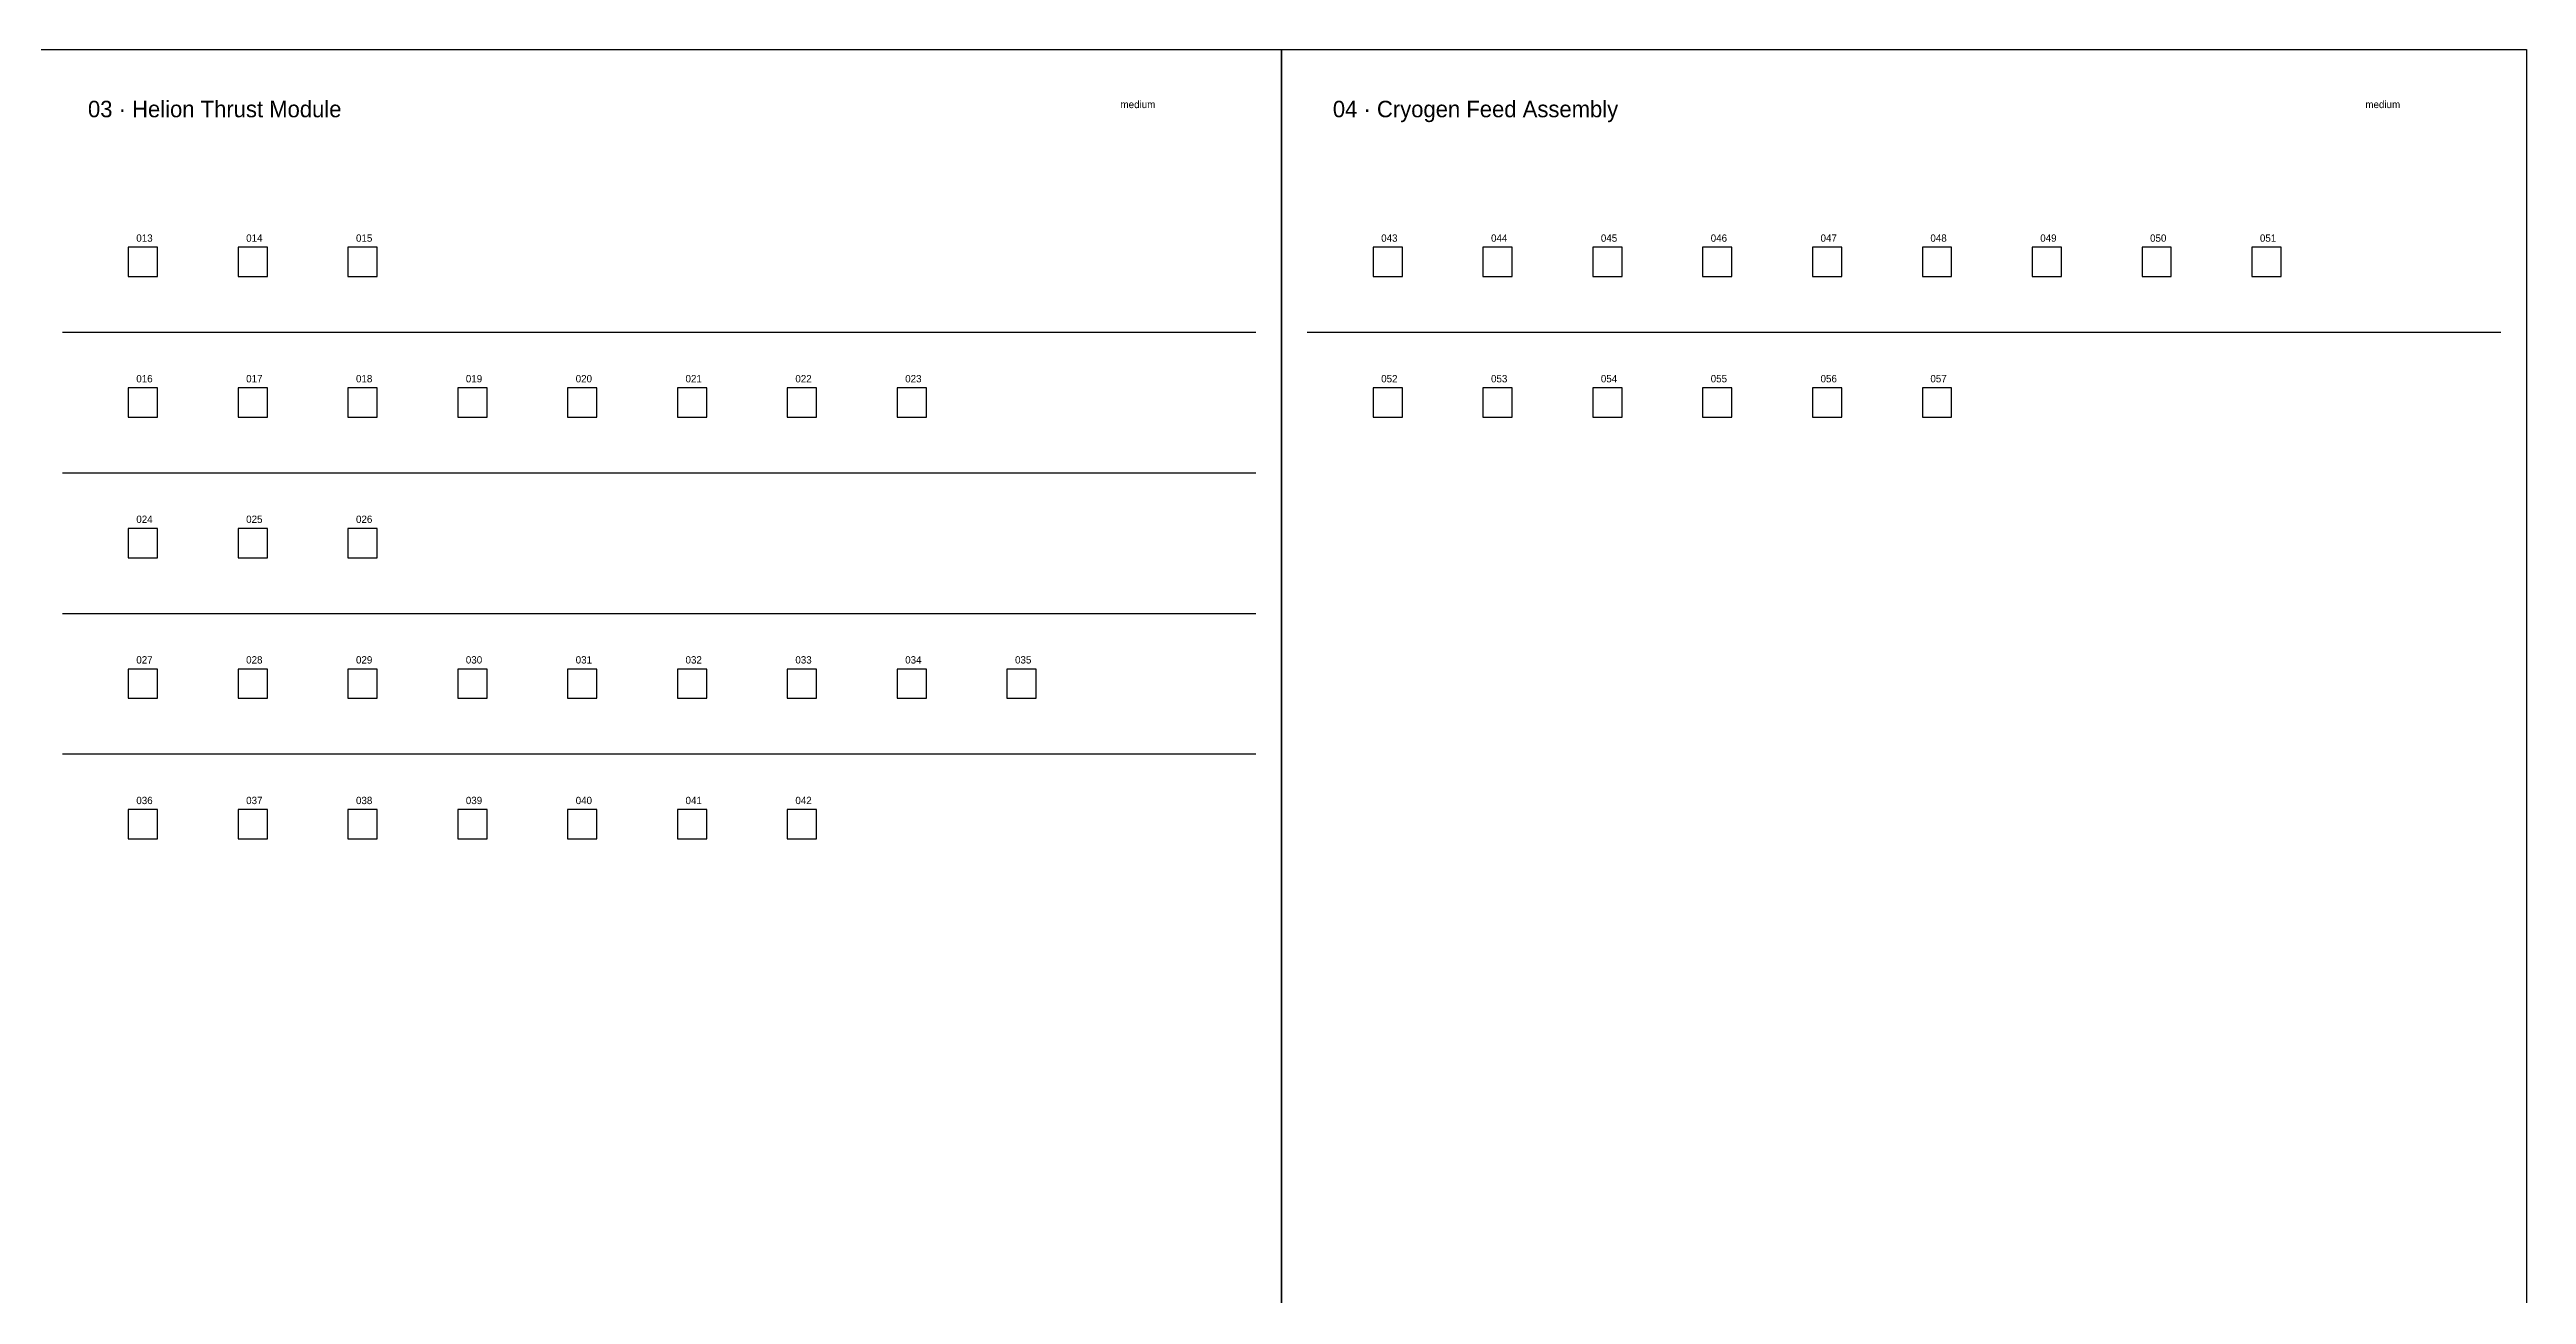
# Model space of a CAD drawing. Header units: metres. Extents: x 0 to 1360, y -2750 to 0.
# Drawn here: x 684 to 1360, y -340 to 0 of the extents above; entities that cross this region are included whole.
import ezdxf

# ---------------------------------------------------------------- set-up
doc = ezdxf.new("R2010")
doc.units = ezdxf.units.M
for name, color, linetype in [('FITTING', 5, 'Continuous'), ('SYS-BORDER', 8, 'Continuous'), ('SYS-DIVIDER', 253, 'Continuous'), ('SYS-NAME', 7, 'Continuous'), ('TEXT-SEQ', 3, 'Continuous')]:
    doc.layers.add(name, color=color, linetype=linetype)

msp = doc.modelspace()

# ---------------------------------------------------------------- linework, layer by layer
at = {"layer": 'FITTING'}
for points in [[(705, -62), (713, -62), (713, -54), (705, -54), (705, -62)], [(735, -62), (743, -62), (743, -54), (735, -54), (735, -62)], [(765, -62), (773, -62), (773, -54), (765, -54), (765, -62)], [(1045, -62), (1053, -62), (1053, -54), (1045, -54), (1045, -62)], [(1075, -62), (1083, -62), (1083, -54), (1075, -54), (1075, -62)], [(1105, -62), (1113, -62), (1113, -54), (1105, -54), (1105, -62)], [(1135, -62), (1143, -62), (1143, -54), (1135, -54), (1135, -62)], [(1165, -62), (1173, -62), (1173, -54), (1165, -54), (1165, -62)], [(1195, -62), (1203, -62), (1203, -54), (1195, -54), (1195, -62)], [(1225, -62), (1233, -62), (1233, -54), (1225, -54), (1225, -62)], [(1255, -62), (1263, -62), (1263, -54), (1255, -54), (1255, -62)], [(1285, -62), (1293, -62), (1293, -54), (1285, -54), (1285, -62)], [(705, -100.4), (713, -100.4), (713, -92.4), (705, -92.4), (705, -100.4)], [(735, -100.4), (743, -100.4), (743, -92.4), (735, -92.4), (735, -100.4)], [(765, -100.4), (773, -100.4), (773, -92.4), (765, -92.4), (765, -100.4)], [(795, -100.4), (803, -100.4), (803, -92.4), (795, -92.4), (795, -100.4)], [(825, -100.4), (833, -100.4), (833, -92.4), (825, -92.4), (825, -100.4)], [(855, -100.4), (863, -100.4), (863, -92.4), (855, -92.4), (855, -100.4)], [(885, -100.4), (893, -100.4), (893, -92.4), (885, -92.4), (885, -100.4)], [(915, -100.4), (923, -100.4), (923, -92.4), (915, -92.4), (915, -100.4)], [(1045, -100.4), (1053, -100.4), (1053, -92.4), (1045, -92.4), (1045, -100.4)], [(1075, -100.4), (1083, -100.4), (1083, -92.4), (1075, -92.4), (1075, -100.4)], [(1105, -100.4), (1113, -100.4), (1113, -92.4), (1105, -92.4), (1105, -100.4)], [(1135, -100.4), (1143, -100.4), (1143, -92.4), (1135, -92.4), (1135, -100.4)], [(1165, -100.4), (1173, -100.4), (1173, -92.4), (1165, -92.4), (1165, -100.4)], [(1195, -100.4), (1203, -100.4), (1203, -92.4), (1195, -92.4), (1195, -100.4)], [(705, -138.8), (713, -138.8), (713, -130.8), (705, -130.8), (705, -138.8)], [(735, -138.8), (743, -138.8), (743, -130.8), (735, -130.8), (735, -138.8)], [(765, -138.8), (773, -138.8), (773, -130.8), (765, -130.8), (765, -138.8)], [(705, -177.2), (713, -177.2), (713, -169.2), (705, -169.2), (705, -177.2)], [(735, -177.2), (743, -177.2), (743, -169.2), (735, -169.2), (735, -177.2)], [(765, -177.2), (773, -177.2), (773, -169.2), (765, -169.2), (765, -177.2)], [(795, -177.2), (803, -177.2), (803, -169.2), (795, -169.2), (795, -177.2)], [(825, -177.2), (833, -177.2), (833, -169.2), (825, -169.2), (825, -177.2)], [(855, -177.2), (863, -177.2), (863, -169.2), (855, -169.2), (855, -177.2)], [(885, -177.2), (893, -177.2), (893, -169.2), (885, -169.2), (885, -177.2)], [(915, -177.2), (923, -177.2), (923, -169.2), (915, -169.2), (915, -177.2)], [(945, -177.2), (953, -177.2), (953, -169.2), (945, -169.2), (945, -177.2)], [(705, -215.6), (713, -215.6), (713, -207.6), (705, -207.6), (705, -215.6)], [(735, -215.6), (743, -215.6), (743, -207.6), (735, -207.6), (735, -215.6)], [(765, -215.6), (773, -215.6), (773, -207.6), (765, -207.6), (765, -215.6)], [(795, -215.6), (803, -215.6), (803, -207.6), (795, -207.6), (795, -215.6)], [(825, -215.6), (833, -215.6), (833, -207.6), (825, -207.6), (825, -215.6)], [(855, -215.6), (863, -215.6), (863, -207.6), (855, -207.6), (855, -215.6)], [(885, -215.6), (893, -215.6), (893, -207.6), (885, -207.6), (885, -215.6)]]:
    msp.add_lwpolyline(points, dxfattribs=at)
at = {"layer": 'SYS-BORDER'}
for points in [[(680, 0), (1020, 0), (1020, -550), (680, -550), (680, 0)], [(1020, 0), (1360, 0), (1360, -550), (1020, -550), (1020, 0)]]:
    msp.add_lwpolyline(points, dxfattribs=at)
at = {"layer": 'SYS-DIVIDER'}
for p, q in [((687, -77.2), (1013, -77.2)), ((1027, -77.2), (1353, -77.2)), ((687, -115.6), (1013, -115.6)), ((687, -154), (1013, -154)), ((687, -192.4), (1013, -192.4))]:
    msp.add_line(p, q, dxfattribs=at)

# ---------------------------------------------------------------- texts
for p in [(976, -16), (1316, -16)]:
    msp.add_text('medium', height=2, dxfattribs=at).set_placement(p)
at = {"layer": 'SYS-NAME'}
for s, p in [('03 · Helion Thrust Module', (694, -18.5)), ('04 · Cryogen Feed Assembly', (1034, -18.5))]:
    msp.add_text(s, height=4.5, dxfattribs=at).set_placement(p)
at = {"layer": 'TEXT-SEQ'}
for s, p in [('013', (707.2, -52.5)), ('014', (737.2, -52.5)), ('015', (767.2, -52.5)), ('043', (1047.2, -52.5)), ('044', (1077.2, -52.5)), ('045', (1107.2, -52.5)), ('046', (1137.2, -52.5)), ('047', (1167.2, -52.5)), ('048', (1197.2, -52.5)), ('049', (1227.2, -52.5)), ('050', (1257.2, -52.5)), ('051', (1287.2, -52.5)), ('016', (707.2, -90.9)), ('017', (737.2, -90.9)), ('018', (767.2, -90.9)), ('019', (797.2, -90.9)), ('020', (827.2, -90.9)), ('021', (857.2, -90.9)), ('022', (887.2, -90.9)), ('023', (917.2, -90.9)), ('052', (1047.2, -90.9)), ('053', (1077.2, -90.9)), ('054', (1107.2, -90.9)), ('055', (1137.2, -90.9)), ('056', (1167.2, -90.9)), ('057', (1197.2, -90.9)), ('024', (707.2, -129.3)), ('025', (737.2, -129.3)), ('026', (767.2, -129.3)), ('027', (707.2, -167.7)), ('028', (737.2, -167.7)), ('029', (767.2, -167.7)), ('030', (797.2, -167.7)), ('031', (827.2, -167.7)), ('032', (857.2, -167.7)), ('033', (887.2, -167.7)), ('034', (917.2, -167.7)), ('035', (947.2, -167.7)), ('036', (707.2, -206.1)), ('037', (737.2, -206.1)), ('038', (767.2, -206.1)), ('039', (797.2, -206.1)), ('040', (827.2, -206.1)), ('041', (857.2, -206.1)), ('042', (887.2, -206.1))]:
    msp.add_text(s, height=2, dxfattribs=at).set_placement(p)

doc.saveas('drawing.dxf')
